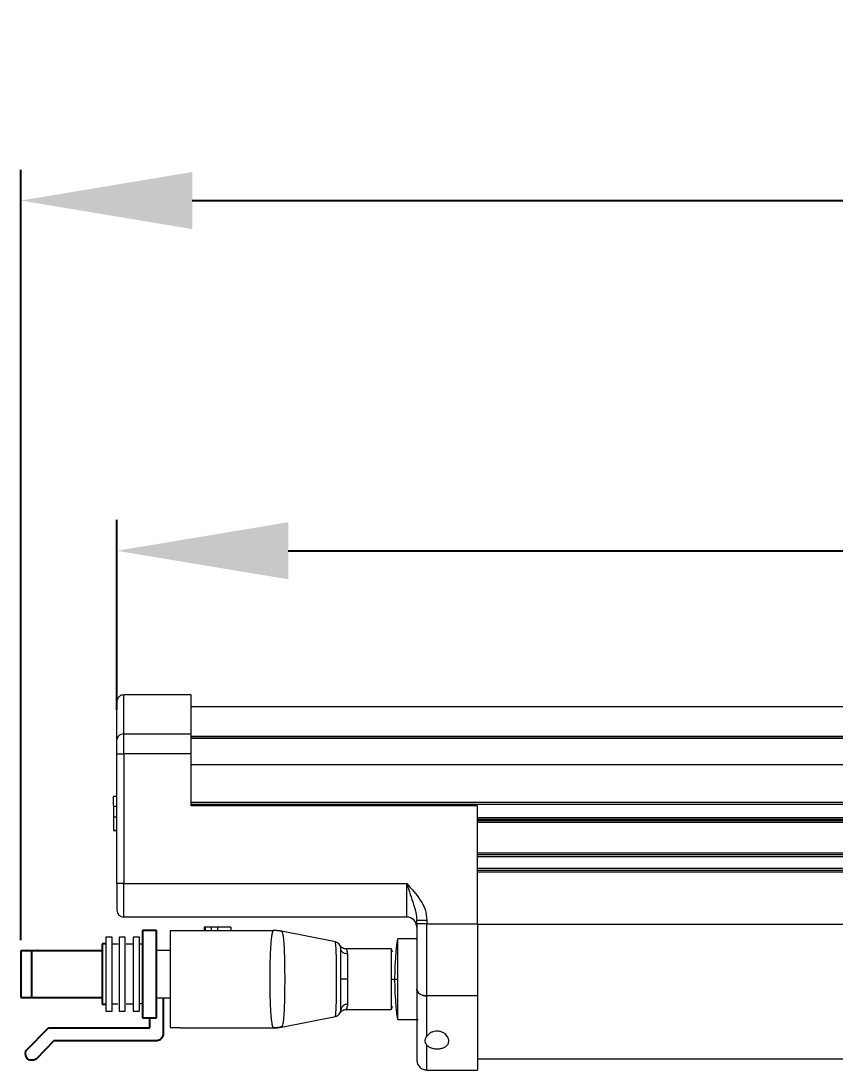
# Model space of a CAD drawing. Header units: inches. Extents: x 0.2 to 60.6, y -2.3 to 18.9.
# Drawn here: x 0.21 to 4.97, y 12.82 to 18.94 of the extents above; entities that cross this region are included whole.
import ezdxf

# ---------------------------------------------------------------- set-up
doc = ezdxf.new("R2010")
doc.units = ezdxf.units.IN
doc.header["$MEASUREMENT"] = 0
doc.layers.add('Dim', color=1, linetype='Continuous')
doc.layers.add('Layer 2', color=7, linetype='Continuous')
doc.styles.get("Standard").update_dxf_attribs({"font": 'Arial.ttf'})
doc.dimstyles.new('Big 1IN', dxfattribs={"dimtxt": 0.4, "dimasz": 1, "dimexe": 0.18, "dimexo": 0.0625, "dimgap": 0.09, "dimtad": 0, "dimtih": 1, "dimtoh": 1, "dimdec": 5, "dimzin": 0, "dimdsep": 46, "dimlunit": 4, "dimtxsty": 'Standard', "dimcen": 0.5, "dimadec": 0, "dimazin": 0, "dimtfac": 1, "dimtdec": 5, "dimtofl": 0, "dimtmove": 0, "dimatfit": 3, "dimfxl": 1, "dimtolj": 1, "dimtzin": 0, "dimarcsym": 0})

# ---------------------------------------------------------------- blocks, each defined once
blk = doc.blocks.new('*D9')
at = {"layer": 'Defpoints', "color": 0, "transparency": 16777216}
for p in [(48.0597, 15.8495), (0.775, 14.8571), (48.0597, 14.8571)]:
    blk.add_point(p, dxfattribs=at)
at = {"layer": 'Dim', "color": 0, "lineweight": -2, "transparency": 16777216}
for p, q in [((0.775, 14.9196), (0.775, 16.0295)), ((48.0597, 14.9196), (48.0597, 16.0295)), ((1.775, 15.8495), (22.6575, 15.8495)), ((47.0597, 15.8495), (26.1772, 15.8495))]:
    blk.add_line(p, q, dxfattribs=at)
at = {"layer": 'Dim', "color": 0, "transparency": 16777216}
for points in [[(1.775, 16.0161), (1.775, 15.6828), (0.775, 15.8495)], [(47.0597, 16.0161), (47.0597, 15.6828), (48.0597, 15.8495)]]:
    blk.add_solid(points, dxfattribs=at)
at = {"layer": 'Dim', "color": 0, "transparency": 16777216, "char_height": 0.4, "attachment_point": 5}
for s, insert in [('\\A1;3\'-11{\\H1x;\\S9/32;}"', (24.4173, 16.4127)), ('\\A1;[1201.03 mm]', (24.4173, 15.5049))]:
    blk.add_mtext(s, dxfattribs=dict(at, insert=insert))
blk = doc.blocks.new('*D10')
at = {"layer": 'Defpoints', "color": 0, "transparency": 16777216}
for p in [(48.8189, 17.8956), (0.2146, 13.5121), (48.8189, 13.5121)]:
    blk.add_point(p, dxfattribs=at)
at = {"layer": 'Dim', "color": 0, "lineweight": -2, "transparency": 16777216}
for p, q in [((0.2146, 13.5746), (0.2146, 18.0756)), ((48.8189, 13.5746), (48.8189, 18.0756)), ((1.2146, 17.8956), (22.7569, 17.8956)), ((47.8189, 17.8956), (26.2766, 17.8956))]:
    blk.add_line(p, q, dxfattribs=at)
at = {"layer": 'Dim', "color": 0, "transparency": 16777216}
for points in [[(1.2146, 18.0623), (1.2146, 17.729), (0.2146, 17.8956)], [(47.8189, 18.0623), (47.8189, 17.729), (48.8189, 17.8956)]]:
    blk.add_solid(points, dxfattribs=at)
at = {"layer": 'Dim', "color": 0, "transparency": 16777216, "char_height": 0.4, "attachment_point": 5}
for s, insert in [('\\A1;4\'-0{\\H1x;\\S19/32;}"', (24.5168, 18.4589)), ('\\A1;[1234.55 mm]', (24.5168, 17.5511))]:
    blk.add_mtext(s, dxfattribs=dict(at, insert=insert))

msp = doc.modelspace()

# ---------------------------------------------------------------- linework, layer by layer
at = {"color": 7, "linetype": 'Continuous', "lineweight": 15}
for p, q in [((1.207688, 15.007625), (0.814304, 15.007625)), ((1.207688, 14.779188), (1.207688, 15.007625)), ((42.312665, 14.936816), (1.207688, 14.936816)), ((0.814304, 14.662777), (0.814304, 14.779188)), ((0.814304, 14.779188), (1.207688, 14.779188)), ((1.207688, 14.662777), (1.207688, 14.779188)), ((42.312665, 14.754867), (1.207688, 14.754867)), ((0.774966, 14.662777), (0.814304, 14.662777)), ((0.774966, 13.906151), (0.774966, 14.662777)), ((0.814304, 14.662777), (0.814304, 13.906151)), ((1.207688, 14.662777), (0.814304, 14.662777)), ((1.207688, 14.359416), (1.207688, 14.662777)), ((0.774966, 14.41336), (0.755296, 14.41336)), ((0.755296, 14.361163), (0.755296, 14.41336)), ((0.774966, 14.35618), (0.755296, 14.35618)), ((42.312665, 14.366016), (1.207688, 14.366016)), ((2.879568, 14.359416), (1.207688, 14.359416)), ((2.879568, 13.669246), (2.879568, 14.359416)), ((0.774966, 14.293177), (0.755296, 14.293177)), ((0.755296, 14.293177), (0.755296, 14.216426)), ((9.536247, 14.279472), (2.879568, 14.279472)), ((9.536247, 14.271604), (2.879568, 14.271604)), ((0.755296, 14.216426), (0.774966, 14.216426)), ((0.774966, 14.213837), (0.755296, 14.213837)), ((2.879568, 14.074912), (9.536247, 14.074912)), ((9.536247, 13.9805), (2.879568, 13.9805)), ((0.814304, 13.906151), (0.774966, 13.906151)), ((0.814304, 13.906151), (2.466515, 13.906151)), ((0.814304, 13.709459), (0.814304, 13.906151)), ((2.466515, 13.709459), (2.466515, 13.906151)), ((2.466515, 13.709459), (0.814304, 13.709459)), ((2.525522, 13.669246), (2.525522, 13.690686)), ((2.525522, 13.690686), (2.58453, 13.690686)), ((2.58453, 13.669246), (2.525522, 13.669246)), ((2.58453, 13.690686), (2.58453, 13.669246)), ((2.58453, 13.669246), (2.879568, 13.669246)), ((2.58453, 13.248508), (2.58453, 13.669246)), ((2.879568, 13.669246), (2.879568, 13.248508)), ((2.879568, 13.248508), (2.58453, 13.248508)), ((2.58453, 13.013768), (2.58453, 13.248508)), ((2.879568, 13.248508), (2.879568, 12.815604)), ((2.879568, 12.881212), (42.312665, 12.881212)), ((2.58453, 12.815604), (2.879568, 12.815604))]:
    msp.add_line(p, q, dxfattribs=at)
at = {"color": 8, "linetype": 'Continuous', "lineweight": 15}
for p, q in [((0.814304, 14.779188), (0.814304, 15.007625)), ((42.312665, 14.764743), (1.207688, 14.764743)), ((1.207688, 14.75399), (42.312665, 14.75399)), ((42.312665, 14.598448), (1.207688, 14.598448)), ((42.312665, 14.377817), (1.207688, 14.377817)), ((2.879568, 14.291273), (9.536247, 14.291273)), ((2.879568, 14.263736), (9.536247, 14.263736)), ((9.536247, 14.08278), (2.879568, 14.08278)), ((2.879568, 14.063111), (9.536247, 14.063111)), ((9.536247, 13.992302), (2.879568, 13.992302)), ((2.879568, 13.972632), (9.536247, 13.972632)), ((2.879568, 13.667979), (9.536247, 13.667979)), ((2.58453, 12.815604), (2.58453, 12.960595))]:
    msp.add_line(p, q, dxfattribs=at)
at = {"color": 0, "linetype": 'Continuous', "lineweight": 15}
for p, q in [((1.084697, 13.63091), (1.084697, 13.064367)), ((1.084697, 13.63091), (1.688891, 13.63091)), ((1.283731, 13.65054), (1.283731, 13.63091)), ((1.289713, 13.65054), (1.289713, 13.63091)), ((1.324046, 13.65054), (1.324046, 13.63091)), ((1.362774, 13.65054), (1.362774, 13.63091)), ((1.366619, 13.65054), (1.36449, 13.65054)), ((1.439986, 13.65054), (1.439986, 13.63091)), ((2.050219, 13.56452), (1.735792, 13.626467)), ((2.525522, 13.581836), (2.415596, 13.581836)), ((2.415596, 13.571713), (2.415596, 13.581836)), ((2.415596, 13.346278), (2.415596, 13.571713)), ((1.084697, 13.513131), (1.006178, 13.513131)), ((2.376336, 13.522946), (2.112228, 13.522946)), ((2.121149, 13.493324), (2.121149, 13.346278)), ((2.376336, 13.522946), (2.376336, 13.346278)), ((2.121149, 13.346278), (2.121149, 13.199233)), ((2.376336, 13.346278), (2.376336, 13.16961)), ((2.415596, 13.122324), (2.415596, 13.346278)), ((1.006178, 13.238315), (1.084697, 13.238315)), ((2.380449, 13.176866), (2.383562, 13.189179)), ((1.735792, 13.066089), (2.050219, 13.128037)), ((2.112228, 13.16961), (2.376336, 13.16961)), ((2.415596, 13.110721), (2.415596, 13.122324)), ((1.084697, 13.064367), (1.143586, 13.064367)), ((1.143586, 13.061647), (1.143586, 13.064367)), ((1.143586, 13.061647), (1.688891, 13.061647)), ((1.735792, 13.066089), (1.735793, 13.066089)), ((1.735793, 13.066089), (1.735792, 13.066089)), ((2.415596, 13.110721), (2.533845, 13.110721))]:
    msp.add_line(p, q, dxfattribs=at)
at = {"color": 7, "linetype": 'Continuous', "lineweight": 15}
for centre, radius, start, end in [((0.814304, 13.748797), 0.039338, 180, 270), ((2.466515, 13.650451), 0.059008, 360, 90)]:
    msp.add_arc(centre, radius, start, end, dxfattribs=at)
at = {"color": 0, "linetype": 'Continuous', "lineweight": 15}
for centre, radius, start, end in [((2.04263, 13.526001), 0.03926, 0, 78.8544402), ((2.118134, 13.162933), 0.036425, 85.2512773, 174.2917296), ((2.04263, 13.166556), 0.03926, 281.1455598, 0)]:
    msp.add_arc(centre, radius, start, end, dxfattribs=at)
at = {"color": 7, "linetype": 'Continuous', "lineweight": 15}
for points, knots in [([(0.814304, 15.007625), (0.809355, 15.007099), (0.801743, 15.006291), (0.792584, 15.001385), (0.786282, 14.996308), (0.781205, 14.990006), (0.776299, 14.980847), (0.775491, 14.973235), (0.774966, 14.968286)], [0, 0, 0, 0, 0.23945684, 0.36836066, 0.5, 0.63163934, 0.76054316, 1, 1, 1, 1]), ([(0.774966, 14.745928), (0.774966, 14.7786), (0.774966, 14.844934), (0.774966, 14.91365), (0.774966, 14.959716), (0.774966, 14.96542), (0.774966, 14.968286)], [0, 0, 0, 0, 0.24129543, 0.48990064, 0.7436295, 1, 1, 1, 1]), ([(0.814304, 14.779188), (0.80873, 14.778602), (0.797129, 14.777381), (0.783934, 14.768384), (0.776254, 14.757196), (0.775384, 14.749585), (0.774966, 14.745928)], [0, 0, 0, 0, 0.27026133, 0.56242939, 0.78973642, 1, 1, 1, 1]), ([(0.774966, 14.662777), (0.774966, 14.670906), (0.774966, 14.687427), (0.774966, 14.710706), (0.774966, 14.731272), (0.774966, 14.741095), (0.774966, 14.745928)], [0, 0, 0, 0, 0.24599279, 0.5, 0.75400721, 1, 1, 1, 1]), ([(0.755296, 14.35618), (0.755296, 14.355076), (0.755296, 14.353292), (0.755296, 14.339295), (0.755296, 14.322661), (0.755296, 14.306284), (0.755296, 14.296469), (0.755296, 14.293177)], [0, 0, 0, 0, 0.323291, 0.52215706, 0.72169291, 0.90664524, 1, 1, 1, 1]), ([(0.774966, 13.906151), (0.774966, 13.886356), (0.774966, 13.855906), (0.774966, 13.819271), (0.774966, 13.794062), (0.774966, 13.773754), (0.774966, 13.754133), (0.774966, 13.750899), (0.774966, 13.748797)], [0, 0, 0, 0, 0.23945684, 0.36836066, 0.5, 0.63163934, 0.76054316, 1, 1, 1, 1]), ([(2.466515, 13.906151), (2.473575, 13.884459), (2.487154, 13.842737), (2.505687, 13.785894), (2.521308, 13.736938), (2.524194, 13.705268), (2.525522, 13.690686)], [0, 0, 0, 0, 0.29324002, 0.56401941, 0.79924019, 1, 1, 1, 1]), ([(2.466515, 13.906151), (2.494937, 13.875192), (2.537502, 13.828827), (2.577542, 13.753544), (2.582199, 13.711656), (2.58453, 13.690686)], [0, 0, 0, 0, 0.50086907, 0.7501212, 1, 1, 1, 1]), ([(2.525522, 13.669246), (2.525522, 13.636179), (2.525522, 13.569765), (2.525522, 13.471652), (2.525522, 13.376177), (2.525522, 13.316738), (2.525522, 13.287128)], [0, 0, 0, 0, 0.24881549, 0.49973367, 0.75078658, 1, 1, 1, 1]), ([(2.58453, 13.248508), (2.57798, 13.248924), (2.564881, 13.249756), (2.547394, 13.256235), (2.534052, 13.2658), (2.526645, 13.276691), (2.525853, 13.284057), (2.525522, 13.287128)], [0, 0, 0, 0, 0.21003317, 0.42001476, 0.63148429, 0.84633667, 1, 1, 1, 1]), ([(2.525522, 13.287128), (2.525522, 13.261323), (2.525522, 13.208109), (2.525522, 13.133763), (2.525522, 13.063227), (2.525522, 12.999848), (2.525522, 12.946348), (2.525522, 12.905994), (2.525522, 12.879606), (2.525522, 12.876282), (2.525522, 12.874611)], [0, 0, 0, 0, 0.10585913, 0.21829463, 0.33705255, 0.46164775, 0.5913418, 0.72514181, 0.86182628, 1, 1, 1, 1]), ([(2.525522, 13.287128), (2.526191, 13.282724), (2.527528, 13.273913), (2.537993, 13.262201), (2.55334, 13.253483), (2.569868, 13.249092), (2.580521, 13.248667), (2.58453, 13.248508)], [0, 0, 0, 0, 0.21974889, 0.43957689, 0.65717926, 0.87098734, 1, 1, 1, 1]), ([(2.58453, 12.960595), (2.58097, 12.966102), (2.575571, 12.974455), (2.574086, 12.989709), (2.57666, 13.00181), (2.582487, 13.010664), (2.58453, 13.013768)], [0, 0, 0, 0, 0.32792685, 0.49741213, 0.82378553, 1, 1, 1, 1]), ([(2.58453, 12.960595), (2.588978, 12.956585), (2.597899, 12.948544), (2.618896, 12.941184), (2.641514, 12.938612), (2.662526, 12.940284), (2.680944, 12.945356), (2.696457, 12.953799), (2.70802, 12.965967), (2.711993, 12.977344), (2.712763, 12.991245), (2.708532, 13.007421), (2.693454, 13.025826), (2.673791, 13.037622), (2.654911, 13.043062), (2.636234, 13.043513), (2.618792, 13.039563), (2.601435, 13.031208), (2.590557, 13.021722), (2.585505, 13.015054), (2.58453, 13.013768)], [0, 0, 0, 0, 0.06412903, 0.12860184, 0.18514565, 0.23609068, 0.28651212, 0.34041074, 0.40125548, 0.47218845, 0.49014218, 0.57829349, 0.67034679, 0.72796222, 0.77538572, 0.82301519, 0.86623621, 0.91243056, 0.98310572, 1, 1, 1, 1]), ([(2.525522, 12.874611), (2.526311, 12.867189), (2.527523, 12.85577), (2.534881, 12.842032), (2.542497, 12.832578), (2.55195, 12.824963), (2.565688, 12.817605), (2.577107, 12.816392), (2.58453, 12.815604)], [0, 0, 0, 0, 0.23945684, 0.36836066, 0.5, 0.63163934, 0.76054316, 1, 1, 1, 1])]:
    msp.add_open_spline(points, degree=3, knots=knots, dxfattribs=at)
at = {"color": 0, "linetype": 'Continuous', "lineweight": 15}
for points, knots in [([(1.289713, 13.65054), (1.288559, 13.65054), (1.286251, 13.65054), (1.284178, 13.65054), (1.283894, 13.65054), (1.283731, 13.65054)], [0, 0, 0, 0, 0.29923208, 0.59846866, 1, 1, 1, 1]), ([(1.324046, 13.65054), (1.320176, 13.65054), (1.312693, 13.65054), (1.299849, 13.65054), (1.293739, 13.65054), (1.289713, 13.65054)], [0, 0, 0, 0, 0.26762772, 0.51742753, 1, 1, 1, 1]), ([(1.362774, 13.65054), (1.356293, 13.65054), (1.346476, 13.65054), (1.333488, 13.65054), (1.327209, 13.65054), (1.324046, 13.65054)], [0, 0, 0, 0, 0.49102353, 0.74366745, 1, 1, 1, 1]), ([(1.439986, 13.65054), (1.439279, 13.65054), (1.43804, 13.65054), (1.426002, 13.65054), (1.409673, 13.65054), (1.387863, 13.65054), (1.371704, 13.65054), (1.362774, 13.65054)], [0, 0, 0, 0, 0.23777759, 0.41694022, 0.59589093, 0.7766909, 1, 1, 1, 1]), ([(1.688891, 13.63091), (1.6878, 13.630447), (1.68547, 13.629457), (1.68248, 13.621614), (1.679005, 13.607369), (1.675712, 13.584442), (1.67249, 13.548999), (1.669947, 13.505528), (1.668183, 13.455911), (1.667015, 13.401662), (1.66676, 13.34561), (1.667031, 13.289642), (1.66821, 13.235846), (1.669977, 13.186427), (1.672219, 13.148112), (1.674692, 13.119288), (1.677014, 13.098703), (1.679567, 13.08285), (1.682512, 13.070838), (1.685493, 13.063079), (1.687808, 13.062103), (1.688891, 13.061647)], [0, 0, 0, 0, 0.04136145, 0.08829825, 0.12529903, 0.18779732, 0.25054352, 0.31176617, 0.37563692, 0.4381384, 0.50062779, 0.56328811, 0.62558862, 0.68817133, 0.75042512, 0.79130581, 0.83490753, 0.87514499, 0.91229992, 0.958952, 1, 1, 1, 1]), ([(1.735792, 13.626467), (1.728215, 13.627744), (1.716847, 13.62966), (1.70378, 13.630579), (1.696605, 13.630836), (1.693738, 13.630888), (1.691326, 13.630906), (1.689694, 13.630909), (1.688891, 13.63091)], [0, 0, 0, 0, 0.49355714, 0.74041817, 0.86381773, 0.93110529, 0.96613345, 1, 1, 1, 1]), ([(1.739923, 13.623739), (1.739475, 13.62434), (1.738491, 13.625662), (1.736744, 13.626183), (1.735792, 13.626467)], [0, 0, 0, 0, 0.45494475, 1, 1, 1, 1]), ([(1.739923, 13.068817), (1.741293, 13.072157), (1.744056, 13.078894), (1.748005, 13.101223), (1.750492, 13.130656), (1.752943, 13.166063), (1.754254, 13.206749), (1.755528, 13.250775), (1.755979, 13.297686), (1.756323, 13.345709), (1.755988, 13.39378), (1.755546, 13.440811), (1.75428, 13.485009), (1.75297, 13.525895), (1.750523, 13.561523), (1.748031, 13.591113), (1.744077, 13.613595), (1.741303, 13.620369), (1.739923, 13.623739)], [0, 0, 0, 0, 0.06610149, 0.13338047, 0.19528255, 0.25853865, 0.31830733, 0.3797594, 0.43904212, 0.49930905, 0.55953225, 0.61893741, 0.68058793, 0.74044328, 0.80393356, 0.86619125, 0.93341537, 1, 1, 1, 1]), ([(2.05022, 13.128037), (2.050738, 13.128981), (2.051769, 13.13086), (2.053684, 13.148556), (2.055689, 13.189295), (2.057188, 13.26185), (2.057692, 13.346487), (2.057183, 13.431254), (2.055678, 13.503015), (2.053286, 13.553996), (2.051243, 13.561006), (2.050219, 13.56452)], [0, 0, 0, 0, 0.06350643, 0.12643048, 0.25169505, 0.3763897, 0.50067007, 0.62489548, 0.74944033, 0.87441388, 1, 1, 1, 1]), ([(2.411323, 13.570175), (2.410346, 13.565096), (2.408235, 13.55412), (2.404932, 13.523622), (2.400993, 13.476947), (2.397018, 13.415548), (2.396285, 13.367256), (2.395966, 13.346278)], [0, 0, 0, 0, 0.15705581, 0.33937576, 0.50600602, 0.78541712, 1, 1, 1, 1]), ([(2.415596, 13.581836), (2.414434, 13.581354), (2.413056, 13.580783), (2.411558, 13.57161), (2.411323, 13.570175)], [0, 0, 0, 0, 0.84352932, 1, 1, 1, 1]), ([(2.112304, 13.522946), (2.108798, 13.523218), (2.101652, 13.523772), (2.091692, 13.528267), (2.083111, 13.535032), (2.079324, 13.541118), (2.077467, 13.544103)], [0, 0, 0, 0, 0.24528718, 0.49999976, 0.75471246, 1, 1, 1, 1]), ([(2.08189, 13.166556), (2.08189, 13.168442), (2.08189, 13.171276), (2.08189, 13.193843), (2.08189, 13.216189), (2.08189, 13.244002), (2.08189, 13.286243), (2.08189, 13.346489), (2.08189, 13.406698), (2.08189, 13.448845), (2.08189, 13.476612), (2.08189, 13.498859), (2.08189, 13.52131), (2.08189, 13.524124), (2.08189, 13.526001)], [0, 0, 0, 0, 0.12492858, 0.18772747, 0.25032831, 0.31295179, 0.37574199, 0.50037866, 0.62494522, 0.68769852, 0.75016388, 0.81295068, 0.87532266, 1, 1, 1, 1]), ([(2.121149, 13.493324), (2.11621, 13.49376), (2.108613, 13.494432), (2.099473, 13.498506), (2.093183, 13.502724), (2.088116, 13.507959), (2.083221, 13.515566), (2.082414, 13.52189), (2.08189, 13.526001)], [0, 0, 0, 0, 0.23945684, 0.36836066, 0.5, 0.63163934, 0.76054316, 1, 1, 1, 1]), ([(2.11231, 13.522934), (2.113602, 13.521627), (2.116193, 13.519005), (2.119494, 13.5019), (2.121149, 13.493324)], [0, 0, 0, 0, 0.49862018, 1, 1, 1, 1]), ([(2.383562, 13.503378), (2.382549, 13.507312), (2.381333, 13.512036), (2.378856, 13.522284), (2.377501, 13.52264), (2.376336, 13.522946)], [0, 0, 0, 0, 0.4110303, 0.49354662, 1, 1, 1, 1]), ([(2.121149, 13.346278), (2.115586, 13.346278), (2.104008, 13.346278), (2.09084, 13.346278), (2.083175, 13.346278), (2.082307, 13.346278), (2.08189, 13.346278)], [0, 0, 0, 0, 0.27026133, 0.56242939, 0.78973642, 1, 1, 1, 1]), ([(2.376336, 13.346278), (2.379118, 13.346278), (2.384907, 13.346278), (2.391491, 13.346278), (2.395323, 13.346278), (2.395757, 13.346278), (2.395966, 13.346278)], [0, 0, 0, 0, 0.27026133, 0.56242939, 0.78973642, 1, 1, 1, 1]), ([(2.395966, 13.346278), (2.396285, 13.325302), (2.397018, 13.277013), (2.400993, 13.215593), (2.404931, 13.168971), (2.408127, 13.139311), (2.410134, 13.128801), (2.411007, 13.124232)], [0, 0, 0, 0, 0.21825558, 0.50244895, 0.67193117, 0.85737162, 1, 1, 1, 1]), ([(2.395966, 13.346278), (2.396312, 13.346278), (2.397032, 13.346278), (2.402342, 13.346278), (2.408946, 13.346278), (2.413437, 13.346278), (2.415596, 13.346278)], [0, 0, 0, 0, 0.27026133, 0.56242939, 0.78973642, 1, 1, 1, 1]), ([(2.121149, 13.199233), (2.119881, 13.191224), (2.117348, 13.175224), (2.110952, 13.167101), (2.112308, 13.169618), (2.11231, 13.169622)], [0, 0, 0, 0, 0.50019396, 0.99921123, 1, 1, 1, 1]), ([(2.077467, 13.148454), (2.079324, 13.151439), (2.083111, 13.157525), (2.091692, 13.16429), (2.101652, 13.168785), (2.108798, 13.169339), (2.112304, 13.16961)], [0, 0, 0, 0, 0.24528754, 0.50000024, 0.75471282, 1, 1, 1, 1]), ([(2.376336, 13.16961), (2.377501, 13.169902), (2.378834, 13.170236), (2.380268, 13.176124), (2.380449, 13.176866)], [0, 0, 0, 0, 0.87401277, 1, 1, 1, 1]), ([(2.411007, 13.124232), (2.411348, 13.122112), (2.412955, 13.11212), (2.414432, 13.111337), (2.415596, 13.110721)], [0, 0, 0, 0, 0.21216397, 1, 1, 1, 1]), ([(1.739923, 13.068817), (1.731516, 13.066729), (1.714702, 13.062553), (1.697495, 13.061949), (1.688891, 13.061647)], [0, 0, 0, 0, 0.49999952, 1, 1, 1, 1]), ([(1.688891, 13.061647), (1.68942, 13.061647), (1.692816, 13.061649), (1.694281, 13.061676), (1.698846, 13.061786), (1.704751, 13.062058), (1.717579, 13.062989), (1.728286, 13.064812), (1.735792, 13.066089)], [0, 0, 0, 0, 0.0161636, 0.10387843, 0.17047411, 0.28940337, 0.50179165, 1, 1, 1, 1]), ([(1.739923, 13.068817), (1.739473, 13.068214), (1.738488, 13.066894), (1.736742, 13.066373), (1.735792, 13.066089)], [0, 0, 0, 0, 0.4565851, 1, 1, 1, 1])]:
    msp.add_open_spline(points, degree=3, knots=knots, dxfattribs=at)
msp.add_open_spline([(1.739923, 13.623739), (1.731516, 13.625827), (1.714702, 13.630003), (1.697495, 13.630608), (1.688891, 13.63091)], degree=3, dxfattribs=at)
at = {"layer": 'Layer 2', "color": 0, "lineweight": 25}
for p, q in [((1.006178, 13.630493), (0.924899, 13.630493)), ((0.924899, 13.630493), (0.924899, 13.120953)), ((1.006178, 13.120953), (1.006178, 13.630493)), ((0.705516, 13.553286), (0.688789, 13.553286)), ((0.688789, 13.553286), (0.688789, 13.200085)), ((0.685572, 13.512111), (0.214639, 13.512111)), ((0.214639, 13.512111), (0.214639, 13.239973)), ((0.275114, 13.510181), (0.275114, 13.243833)), ((0.214639, 13.239973), (0.686216, 13.239973)), ((0.688789, 13.200085), (0.70809, 13.200085)), ((0.924899, 13.120953), (1.006178, 13.120953))]:
    msp.add_line(p, q, dxfattribs=at)
at = {"layer": 'Layer 2', "color": 0, "lineweight": 18}
for p, q in [((0.746264, 13.592364), (0.709844, 13.592364)), ((0.709844, 13.592364), (0.709844, 13.159082)), ((0.781432, 13.550712), (0.744117, 13.550712)), ((0.746264, 13.159082), (0.746264, 13.592364)), ((0.823466, 13.592364), (0.787046, 13.592364)), ((0.787046, 13.592364), (0.787046, 13.159082)), ((0.823466, 13.159082), (0.823466, 13.592364)), ((0.865731, 13.550712), (0.828417, 13.550712)), ((0.905815, 13.592364), (0.869395, 13.592364)), ((0.869395, 13.592364), (0.869395, 13.159082)), ((0.905815, 13.159082), (0.905815, 13.592364)), ((0.925543, 13.550712), (0.906242, 13.550712)), ((0.779502, 13.199442), (0.742187, 13.199442)), ((0.865282, 13.199442), (0.827968, 13.199442)), ((0.925543, 13.202015), (0.906242, 13.202015)), ((0.709844, 13.159082), (0.746264, 13.159082)), ((0.787046, 13.159082), (0.823466, 13.159082)), ((0.869395, 13.159082), (0.905815, 13.159082))]:
    msp.add_line(p, q, dxfattribs=at)
at = {"layer": 'Layer 2', "color": 0, "lineweight": 25}
for points in [[(1.044992, 13.235899), (1.044992, 13.235899), (1.044992, 13.021448), (1.044992, 13.021448)], [(0.966074, 13.061765), (0.966074, 13.061765), (0.966074, 13.120953), (0.966074, 13.120953)], [(0.244662, 12.930521), (0.244662, 12.930521), (0.375906, 13.061765), (0.375906, 13.061765)], [(0.375906, 13.061765), (0.375906, 13.061765), (0.966074, 13.061765), (0.966074, 13.061765)], [(0.406787, 12.98542), (0.406787, 12.98542), (0.305566, 12.880768), (0.305566, 12.880768)]]:
    msp.add_open_spline(points, degree=3, dxfattribs=at)
for points, knots in [([(1.044992, 13.021448), (1.044992, 13.021448), (1.037272, 12.98542), (1.01068, 12.98542), (0.984088, 12.98542), (0.406787, 12.98542), (0.406787, 12.98542)], [1, 1, 1, 1, 2, 2, 2, 3, 3, 3, 3]), ([(0.305566, 12.880768), (0.305566, 12.880768), (0.27297, 12.861039), (0.252383, 12.881626), (0.231795, 12.902213), (0.244662, 12.930521), (0.244662, 12.930521)], [4, 4, 4, 4, 5, 5, 5, 6, 6, 6, 6])]:
    msp.add_open_spline(points, degree=3, knots=knots, dxfattribs=at)

# ---------------------------------------------------------------- dimensions: what is measured, and where the dimension line sits
at = {"layer": 'Dim'}
dim = msp.add_linear_dim(base=(48.8189, 17.895639), p1=(0.214639, 13.512111), p2=(48.8189, 13.512111), dimstyle='Big 1IN', override={"dimpost": '\\X'}, dxfattribs=at)
dim.commit()
dim.dimension.update_dxf_attribs({"geometry": '*D10', "text_midpoint": (24.516769, 17.895639), "dimtype": 160})
dim = msp.add_linear_dim(base=(48.05967, 15.849473), p1=(0.774966, 14.857107), p2=(48.05967, 14.857107), dimstyle='Big 1IN', override={"dimpost": '\\X'}, dxfattribs=at)
dim.commit()
dim.dimension.update_dxf_attribs({"geometry": '*D9', "text_midpoint": (24.417318, 15.849473)})

doc.saveas('drawing.dxf')
